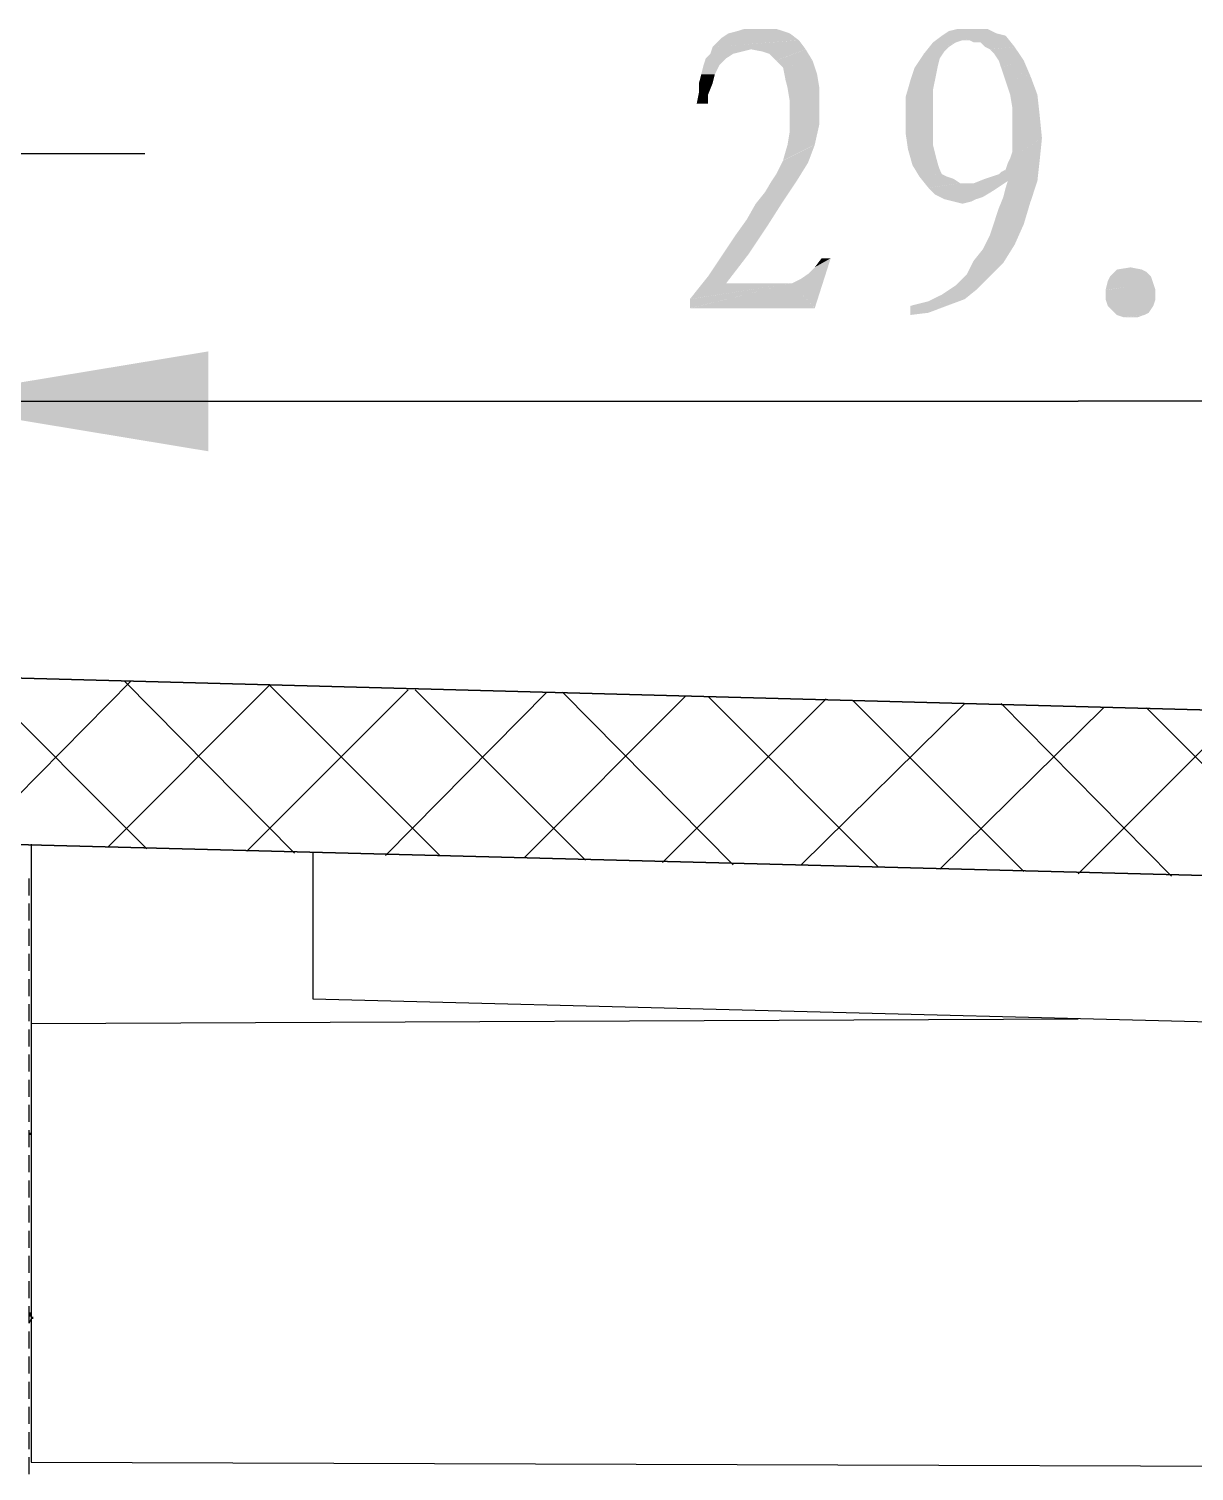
# Model space of a CAD drawing. Header units: millimetres. Extents: x 67 to 592, y -195 to 280.
# Drawn here: x 414.09 to 428.56, y 107.96 to 125.87 of the extents above; entities that cross this region are included whole.
import ezdxf

# ---------------------------------------------------------------- set-up
doc = ezdxf.new("R2010")
doc.units = ezdxf.units.MM
doc.linetypes.add('PDF_IMPORT', pattern=[1, 0.8, -0.2])
doc.layers.add('PDF_图层 1', color=7, linetype='Continuous', true_color=0x231f20)

msp = doc.modelspace()

# ---------------------------------------------------------------- linework, layer by layer
at = {"layer": 'PDF_图层 1', "color": 7, "lineweight": -3}
for points in [[(415.526, 124.323), (400.823, 124.323)], [(412.563, 121.247), (427.124, 121.247)], [(441.685, 121.247), (427.124, 121.247)], [(415.356, 117.776), (413.353, 115.744)], [(413.437, 117.804), (415.554, 115.687)], [(415.272, 117.776), (417.388, 115.631)], [(415.074, 115.716), (417.078, 117.719), (419.194, 115.603)], [(418.799, 117.663), (416.796, 115.659)], [(420.521, 117.634), (418.517, 115.603)], [(418.884, 117.663), (421, 115.546)], [(422.242, 117.578), (420.238, 115.574)], [(420.718, 117.634), (422.835, 115.49)], [(422.524, 117.578), (424.641, 115.461)], [(423.992, 117.55), (421.96, 115.518)], [(425.713, 117.493), (423.681, 115.49)], [(424.33, 117.522), (426.447, 115.405)], [(427.435, 117.437), (425.403, 115.433)], [(426.165, 117.493), (428.281, 115.349)], [(429.156, 117.409), (427.124, 115.377)], [(427.971, 117.437), (430.087, 115.32)], [(414.115, 115.744), (414.115, 108.068)], [(417.614, 115.631), (417.614, 113.825)], [(417.614, 113.825), (439.597, 113.26)], [(427.124, 113.571), (414.115, 113.514)], [(414.115, 109.846), (414.086, 109.789)], [(414.115, 108.068), (439.174, 107.983)]]:
    msp.add_lwpolyline(points, dxfattribs=at)
for points in [[(412.563, 117.324), (413.071, 117.324), (413.071, 117.832), (439.259, 117.126), (413.071, 117.832), (413.071, 117.324)], [(438.694, 115.095), (410.587, 115.828)]]:
    msp.add_lwpolyline(points, close=True, dxfattribs=at)
at = {"layer": 'PDF_图层 1', "color": 7, "linetype": 'PDF_IMPORT', "lineweight": -3, "ltscale": 0.265833}
msp.add_lwpolyline([(414.087, 115.32), (414.087, 3.317)], dxfattribs=at)
at = {"layer": 'PDF_图层 1', "color": 7, "transparency": 33554559}
for points in [[(422.778, 125.818), (422.694, 125.762), (423.54, 125.818)], [(423.54, 125.818), (422.694, 125.762), (423.653, 125.733)], [(422.891, 125.847), (422.778, 125.818), (423.456, 125.847)], [(423.456, 125.847), (422.778, 125.818), (423.54, 125.818)], [(423.173, 125.874), (422.891, 125.847), (423.371, 125.874)], [(422.976, 125.874), (422.891, 125.847), (423.173, 125.874)], [(423.371, 125.874), (422.891, 125.847), (423.456, 125.847)], [(425.516, 125.847), (425.431, 125.79), (426.108, 125.818)], [(426.108, 125.818), (425.431, 125.79), (426.221, 125.79)], [(425.826, 125.874), (425.516, 125.847), (425.995, 125.874)], [(425.628, 125.874), (425.516, 125.847), (425.826, 125.874)], [(425.995, 125.874), (425.516, 125.847), (426.108, 125.818)], [(422.581, 125.649), (422.553, 125.564), (423.061, 125.621)], [(422.553, 125.564), (422.948, 125.592), (423.061, 125.621)], [(422.609, 125.677), (422.581, 125.649), (423.653, 125.734)], [(422.581, 125.649), (423.061, 125.621), (423.653, 125.733)], [(422.694, 125.762), (422.609, 125.677), (423.653, 125.734)], [(423.06, 125.62), (423.202, 125.592), (423.737, 125.62)], [(423.653, 125.733), (423.061, 125.621), (423.737, 125.621)], [(423.202, 125.592), (423.286, 125.564), (423.737, 125.62)], [(423.286, 125.564), (423.371, 125.48), (423.737, 125.621)], [(423.737, 125.62), (423.371, 125.479), (423.823, 125.479)], [(425.205, 125.564), (425.516, 125.649), (425.601, 125.705)], [(425.318, 125.705), (425.205, 125.564), (425.6, 125.705)], [(425.205, 125.564), (425.459, 125.592), (425.516, 125.649)], [(425.318, 125.705), (425.684, 125.733), (426.221, 125.79)], [(425.431, 125.79), (425.318, 125.705), (426.221, 125.79)], [(425.318, 125.705), (425.6, 125.705), (425.684, 125.733)], [(425.685, 125.733), (425.77, 125.733), (426.221, 125.79)], [(425.77, 125.733), (425.826, 125.705), (426.221, 125.79)], [(425.826, 125.705), (425.911, 125.705), (426.221, 125.79)], [(425.911, 125.705), (425.967, 125.649), (426.221, 125.79)], [(426.221, 125.79), (425.967, 125.649), (426.334, 125.649)], [(425.967, 125.649), (426.024, 125.621), (426.334, 125.649)], [(426.024, 125.62), (426.08, 125.564), (426.334, 125.649)], [(426.08, 125.564), (426.136, 125.48), (426.334, 125.649)], [(426.334, 125.649), (426.136, 125.48), (426.447, 125.48)], [(422.496, 125.508), (422.468, 125.423), (422.75, 125.508)], [(422.468, 125.423), (422.665, 125.423), (422.75, 125.508)], [(422.553, 125.564), (422.496, 125.508), (422.834, 125.564)], [(422.496, 125.508), (422.75, 125.508), (422.835, 125.564)], [(422.553, 125.564), (422.834, 125.564), (422.948, 125.592)], [(423.371, 125.48), (423.456, 125.395), (423.822, 125.48)], [(423.823, 125.48), (423.456, 125.395), (423.879, 125.31)], [(425.092, 125.395), (425.375, 125.395), (425.403, 125.508)], [(425.205, 125.564), (425.093, 125.395), (425.403, 125.508)], [(425.205, 125.564), (425.403, 125.508), (425.459, 125.592)], [(426.136, 125.48), (426.164, 125.395), (426.447, 125.48)], [(426.447, 125.48), (426.165, 125.395), (426.532, 125.282)], [(422.44, 125.31), (422.411, 125.197), (422.609, 125.31)], [(422.411, 125.197), (422.581, 125.197), (422.609, 125.31)], [(422.468, 125.423), (422.44, 125.31), (422.665, 125.423)], [(422.44, 125.31), (422.609, 125.31), (422.665, 125.423)], [(423.456, 125.395), (423.484, 125.254), (423.879, 125.31)], [(423.483, 125.254), (423.512, 125.141), (423.879, 125.31)], [(423.879, 125.31), (423.512, 125.141), (423.907, 125.141)], [(425.092, 125.395), (425.035, 125.226), (425.375, 125.395)], [(425.036, 125.226), (425.347, 125.254), (425.375, 125.395)], [(426.165, 125.395), (426.221, 125.226), (426.531, 125.282)], [(426.221, 125.226), (426.278, 125.056), (426.532, 125.282)], [(426.532, 125.282), (426.278, 125.056), (426.616, 125.056)], [(422.411, 125.084), (422.383, 124.943), (422.524, 125.056)], [(422.411, 125.197), (422.411, 125.084), (422.581, 125.197)], [(422.411, 125.084), (422.524, 125.056), (422.581, 125.197)], [(423.512, 125.141), (423.54, 124.972), (423.907, 125.141)], [(423.907, 125.141), (423.54, 124.972), (423.907, 124.915)], [(425.036, 125.226), (424.979, 125.028), (425.318, 125.113)], [(425.318, 125.113), (424.979, 125.028), (425.318, 124.915)], [(425.036, 125.226), (425.318, 125.113), (425.347, 125.254)], [(422.524, 125.056), (422.383, 124.943), (422.524, 124.943)], [(423.54, 124.972), (423.54, 124.802), (423.907, 124.915)], [(423.907, 124.915), (423.54, 124.802), (423.907, 124.689)], [(424.979, 125.028), (424.979, 124.802), (425.318, 124.915)], [(425.318, 124.915), (424.979, 124.802), (425.318, 124.746)], [(426.278, 125.056), (426.306, 124.887), (426.616, 125.056)], [(426.616, 125.056), (426.306, 124.887), (426.644, 124.802)], [(423.54, 124.802), (423.54, 124.605), (423.907, 124.689)], [(424.979, 124.802), (424.979, 124.576), (425.318, 124.746)], [(425.318, 124.746), (424.979, 124.577), (425.318, 124.577)], [(426.306, 124.887), (426.306, 124.718), (426.644, 124.802)], [(426.306, 124.718), (426.306, 124.576), (426.644, 124.802)], [(426.644, 124.802), (426.306, 124.576), (426.672, 124.52)], [(423.54, 124.605), (423.512, 124.435), (423.907, 124.689)], [(423.512, 124.435), (423.85, 124.435), (423.907, 124.689)], [(424.979, 124.577), (425.008, 124.379), (425.318, 124.577)], [(425.318, 124.577), (425.008, 124.379), (425.318, 124.435)], [(426.306, 124.577), (426.306, 124.435), (426.672, 124.52)], [(423.512, 124.435), (423.455, 124.238), (423.85, 124.435)], [(423.456, 124.238), (423.766, 124.21), (423.851, 124.435)], [(425.318, 124.435), (425.008, 124.379), (425.346, 124.323)], [(425.008, 124.379), (425.064, 124.181), (425.346, 124.323)], [(426.306, 124.351), (426.278, 124.266), (426.672, 124.52)], [(426.278, 124.266), (426.644, 124.238), (426.673, 124.52)], [(426.306, 124.435), (426.306, 124.351), (426.672, 124.52)], [(423.371, 124.069), (423.314, 123.984), (423.766, 124.21)], [(423.314, 123.984), (423.625, 123.984), (423.766, 124.21)], [(423.456, 124.238), (423.371, 124.069), (423.766, 124.21)], [(425.346, 124.323), (425.064, 124.181), (425.375, 124.21)], [(425.375, 124.21), (425.064, 124.181), (425.402, 124.125)], [(425.064, 124.181), (425.149, 124.04), (425.403, 124.125)], [(425.967, 124.012), (426.108, 124.04), (426.644, 124.238)], [(425.967, 124.012), (426.249, 123.984), (426.644, 124.238)], [(426.165, 124.097), (426.108, 124.04), (426.644, 124.238)], [(426.221, 124.125), (426.164, 124.097), (426.644, 124.238)], [(426.249, 124.21), (426.221, 124.125), (426.644, 124.238)], [(426.278, 124.266), (426.249, 124.209), (426.644, 124.238)], [(426.249, 123.984), (426.616, 123.984), (426.644, 124.238)], [(425.403, 124.125), (425.149, 124.04), (425.43, 124.069)], [(425.431, 124.069), (425.149, 124.04), (425.488, 124.04)], [(425.487, 124.04), (425.149, 124.04), (425.572, 124.012)], [(425.149, 124.04), (425.262, 123.899), (425.572, 124.012)], [(425.572, 124.012), (425.262, 123.9), (425.657, 123.956)], [(425.967, 124.012), (425.826, 123.956), (426.249, 123.984)], [(423.23, 123.843), (423.117, 123.702), (423.456, 123.73)], [(423.314, 123.984), (423.23, 123.842), (423.625, 123.984)], [(423.23, 123.843), (423.456, 123.73), (423.625, 123.984)], [(425.826, 123.956), (425.262, 123.899), (426.249, 123.984)], [(425.262, 123.899), (426.08, 123.871), (426.249, 123.984)], [(425.741, 123.956), (425.262, 123.899), (425.826, 123.956)], [(425.657, 123.956), (425.262, 123.899), (425.741, 123.956)], [(425.262, 123.899), (425.346, 123.815), (426.08, 123.871)], [(425.346, 123.815), (425.939, 123.786), (426.08, 123.871)], [(426.221, 123.899), (426.193, 123.786), (426.616, 123.984)], [(426.193, 123.786), (426.532, 123.73), (426.616, 123.984)], [(426.249, 123.984), (426.221, 123.899), (426.616, 123.984)], [(423.117, 123.702), (423.004, 123.504), (423.456, 123.73)], [(423.004, 123.504), (423.258, 123.42), (423.455, 123.73)], [(425.346, 123.815), (425.459, 123.758), (425.939, 123.786)], [(425.459, 123.758), (425.854, 123.758), (425.939, 123.786)], [(425.459, 123.758), (425.572, 123.73), (425.854, 123.758)], [(425.572, 123.73), (425.798, 123.73), (425.854, 123.758)], [(425.572, 123.73), (425.684, 123.702), (425.798, 123.73)], [(426.136, 123.645), (426.08, 123.476), (426.532, 123.73)], [(426.08, 123.476), (426.447, 123.448), (426.531, 123.73)], [(426.193, 123.786), (426.136, 123.645), (426.532, 123.73)], [(423.004, 123.504), (422.863, 123.307), (423.258, 123.42)], [(426.08, 123.476), (426.024, 123.307), (426.447, 123.448)], [(422.863, 123.307), (422.694, 123.053), (423.032, 123.081)], [(422.863, 123.307), (423.032, 123.081), (423.258, 123.42)], [(426.024, 123.307), (425.939, 123.137), (426.334, 123.194)], [(426.024, 123.307), (426.334, 123.194), (426.447, 123.448)], [(425.939, 123.137), (425.826, 122.996), (426.334, 123.194)], [(425.826, 122.996), (426.193, 122.968), (426.334, 123.194)], [(422.694, 123.053), (422.524, 122.799), (423.032, 123.081)], [(422.524, 122.799), (422.75, 122.714), (423.032, 123.081)], [(423.681, 122.77), (423.766, 122.827), (424.048, 123.024)], [(423.681, 122.77), (423.85, 122.404), (424.048, 123.024)], [(423.85, 122.911), (423.766, 122.827), (424.048, 123.024)], [(423.935, 123.024), (423.85, 122.912), (424.048, 123.024)], [(425.826, 122.996), (425.741, 122.827), (426.193, 122.968)], [(425.741, 122.827), (426.024, 122.799), (426.193, 122.968)], [(422.524, 122.799), (422.299, 122.517), (422.75, 122.714)], [(423.681, 122.77), (423.568, 122.714), (423.85, 122.404)], [(425.741, 122.827), (425.6, 122.686), (426.024, 122.799)], [(425.6, 122.686), (425.854, 122.629), (426.024, 122.799)], [(427.519, 122.799), (427.491, 122.742), (428.027, 122.799)], [(428.027, 122.799), (427.491, 122.742), (428.055, 122.714)], [(427.575, 122.855), (427.519, 122.799), (427.971, 122.855)], [(427.97, 122.855), (427.519, 122.799), (428.027, 122.799)], [(427.914, 122.883), (427.575, 122.855), (427.971, 122.855)], [(427.604, 122.883), (427.576, 122.855), (427.914, 122.883)], [(427.773, 122.911), (427.604, 122.884), (427.914, 122.884)], [(422.75, 122.714), (422.299, 122.517), (423.568, 122.714)], [(422.299, 122.516), (422.299, 122.404), (423.568, 122.714)], [(423.568, 122.714), (422.299, 122.403), (423.85, 122.403)], [(425.431, 122.573), (425.262, 122.489), (425.713, 122.516)], [(425.6, 122.686), (425.431, 122.573), (425.854, 122.629)], [(425.431, 122.573), (425.713, 122.516), (425.854, 122.63)], [(427.491, 122.742), (427.463, 122.63), (428.056, 122.714)], [(428.055, 122.714), (427.463, 122.629), (428.083, 122.629)], [(427.463, 122.629), (427.463, 122.517), (428.083, 122.629)], [(428.083, 122.629), (427.463, 122.517), (428.083, 122.517)], [(425.262, 122.489), (425.035, 122.432), (425.713, 122.516)], [(425.036, 122.432), (425.487, 122.432), (425.713, 122.516)], [(425.036, 122.319), (425.262, 122.347), (425.487, 122.432)], [(425.036, 122.432), (425.036, 122.319), (425.487, 122.432)], [(427.463, 122.516), (427.491, 122.432), (428.083, 122.516)], [(427.491, 122.432), (428.056, 122.432), (428.083, 122.516)], [(427.491, 122.432), (427.547, 122.375), (428.056, 122.432)], [(427.547, 122.375), (427.999, 122.347), (428.056, 122.432)], [(427.547, 122.375), (427.604, 122.319), (427.999, 122.347)], [(427.604, 122.319), (427.942, 122.319), (427.999, 122.347)], [(427.604, 122.319), (427.688, 122.291), (427.942, 122.319)], [(427.688, 122.29), (427.858, 122.29), (427.942, 122.319)], [(412.563, 121.247), (416.316, 120.626), (416.316, 121.867)]]:
    msp.add_solid(points, dxfattribs=at)
at = {"layer": 'PDF_图层 1', "color": 7, "lineweight": -3, "transparency": 33554559}
for points in [[(414.087, 112.16), (414.087, 112.132), (414.115, 112.16), (414.115, 112.132)], [(414.087, 109.93), (414.087, 109.874), (414.115, 109.93), (414.115, 109.874)], [(414.087, 109.902), (414.087, 109.874), (414.115, 109.902), (414.115, 109.874)], [(414.115, 109.874), (414.115, 109.846), (414.143, 109.874), (414.143, 109.846)]]:
    msp.add_solid(points, dxfattribs=at)

doc.saveas('drawing.dxf')
